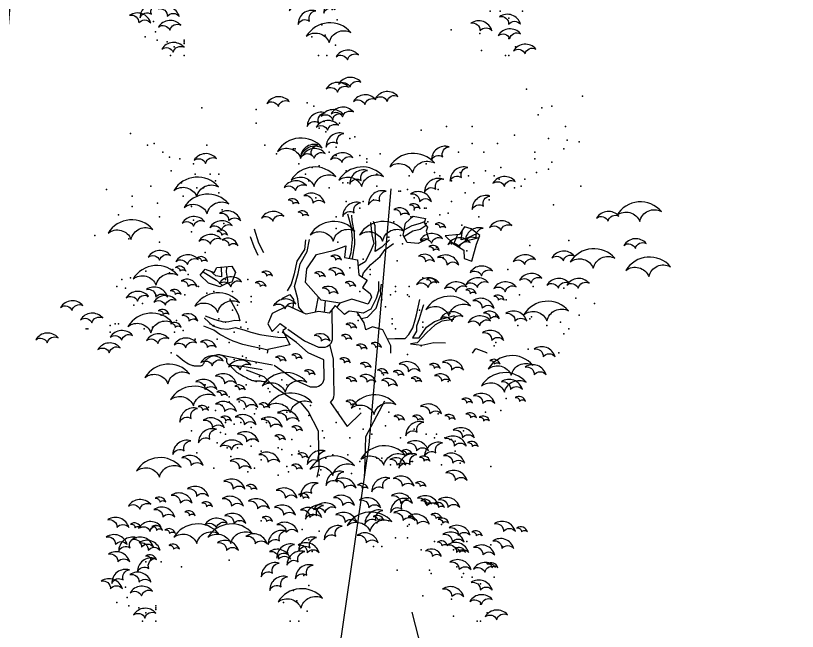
# Model space of a CAD drawing. Header units: millimetres. Extents: x 209.8 to 281.8, y 45 to 110.
# Drawn here: x 251.728 to 252.412, y 85.539 to 86.077 of the extents above; entities that cross this region are included whole.
import ezdxf

# ---------------------------------------------------------------- set-up
doc = ezdxf.new("R2010")
doc.units = ezdxf.units.MM
doc.header["$LTSCALE"] = 0.65
doc.linetypes.add('DASHED', pattern=[0.75, 0.5, -0.25])
for name, color, linetype in [('ARBOLES', 95, 'Continuous'), ('cajones', 235, 'Continuous'), ('murodelgado', 1, 'Continuous'), ('murosgrueso', 5, 'Continuous'), ('plazaacceso', 251, 'Continuous')]:
    doc.layers.add(name, color=color, linetype=linetype)

# ---------------------------------------------------------------- blocks, each defined once
blk = doc.blocks.new('arb-pl50')
blk.add_line((-0.01984, 0.366), (-0.08404, 0.61572))
blk = doc.blocks.new('arb-pl51')
for p, q in [((0.00559, 0.00176), (0.00498, 0.03474)), ((-0.14384, 0.02448), (-0.13441, 0.01579)), ((-0.14313, 0.02404), (-0.14384, 0.02448)), ((-0.13441, 0.01579), (-0.12501, 0.01248)), ((-0.12501, 0.01248), (-0.11654, 0.01196)), ((-0.11654, 0.01196), (-0.10819, 0.01382)), ((-0.10819, 0.01382), (-0.098, 0.01119)), ((-0.098, 0.01119), (-0.08994, 0.00835)), ((-0.04677, 0.01184), (-0.02711, -0.00186)), ((-0.08994, 0.00835), (-0.07938, 0.00558)), ((-0.07938, 0.00558), (-0.07211, 0.00439)), ((-0.07211, 0.00439), (-0.05839, 0.00243)), ((-0.05839, 0.00243), (-0.04849, 0.00189)), ((-0.03652, -0.00393), (-0.0531, 0.00839)), ((-0.02295, -0.01597), (-0.03652, -0.00393)), ((-0.02711, -0.00186), (-0.01089, -0.00936)), ((-0.12682, -0.01797), (-0.10211, -0.02272)), ((-0.01089, -0.00936), (-0.00527, -0.00934)), ((-0.10211, -0.02272), (-0.06455, -0.02987)), ((-0.00419, -0.04453), (-0.00457, -0.02418)), ((-0.10008, -0.03164), (-0.11447, -0.03077)), ((-0.07679, -0.03562), (-0.10008, -0.03164)), ((-0.06273, -0.03015), (-0.0369, -0.04816)), ((-0.0369, -0.04816), (-0.02068, -0.05565)), ((-0.02068, -0.05565), (-0.01506, -0.05563)), ((0.06612, -0.07211), (0.04417, -0.11386)), ((-0.02299, -0.08398), (-0.0309, -0.07423)), ((0.00304, -0.07365), (0.02258, -0.10162)), ((-0.01101, -0.10734), (-0.02299, -0.08398)), ((0.02258, -0.10162), (0.03917, -0.08594)), ((-0.01017, -0.15047), (-0.01101, -0.10734)), ((0.04417, -0.11386), (0.04278, -0.15349)), ((-0.01224, -0.16087), (-0.01017, -0.15047)), ((0.04278, -0.15349), (0.04266, -0.16087))]:
    blk.add_line(p, q)
for points in [[(0.02306, 0.32598, -0.500189), (0.03571, 0.33178, 0.508573), (0.00963, 0.32962, -0.500189)], [(0.02596, 0.29413, -0.500189), (0.03861, 0.29992, 0.508573), (0.01253, 0.29777, -0.500189)], [(0.01147, 0.28834, -0.500189), (0.02412, 0.29413, 0.508573), (-0.00196, 0.29198, -0.500189)], [(0.04334, 0.27386, -0.500189), (0.05599, 0.27966, 0.508573), (0.02991, 0.2775, -0.500189)], [(0.0693, 0.27752, -0.500189), (0.08195, 0.28332, 0.508573), (0.05587, 0.28116, -0.500189)], [(-0.0577, 0.27157, -0.500189), (-0.04506, 0.27737, 0.508573), (-0.07113, 0.27521, -0.500189)], [(-0.01062, 0.25258, -0.500189), (-0.00311, 0.26429, 0.508573), (-0.02388, 0.24838, -0.500189)], [(0.00567, 0.25648, -0.500189), (0.01832, 0.26228, 0.508573), (-0.00776, 0.26013, -0.500189)], [(0.01726, 0.25938, -0.500189), (0.02991, 0.26518, 0.508573), (0.00384, 0.26302, -0.500189)], [(-0.00016, 0.24381, -0.500189), (0.01249, 0.24961, 0.508573), (-0.01358, 0.24745, -0.500189)], [(0.01123, 0.22836, -0.500189), (0.01874, 0.24008, 0.508573), (-0.00203, 0.22417, -0.500189)], [(-0.03183, 0.21191, -0.500189), (-0.00653, 0.22351, 0.508573), (-0.05868, 0.2192, -0.500189)], [(-0.01872, 0.21493, -0.500189), (-0.01121, 0.22664, 0.508573), (-0.03198, 0.21073, -0.500189)], [(-0.01574, 0.21109, -0.500189), (-0.00309, 0.21689, 0.508573), (-0.02917, 0.21473, -0.500189)], [(0.13425, 0.21291, -0.500189), (0.14176, 0.22463, 0.508573), (0.12098, 0.20872, -0.500189)], [(-0.14275, 0.20514, -0.500189), (-0.1301, 0.21094, 0.508573), (-0.15617, 0.20878, -0.500189)], [(0.01672, 0.20621, -0.500189), (0.02937, 0.21201, 0.508573), (0.00329, 0.20985, -0.500189)], [(0.09915, 0.19406, -0.500189), (0.12444, 0.20566, 0.508573), (0.07229, 0.20135, -0.500189)], [(-0.01595, 0.1782, -0.500189), (0.00934, 0.1898, 0.508573), (-0.04281, 0.18549, -0.500189)], [(0.03961, 0.1782, -0.500189), (0.06491, 0.1898, 0.508573), (0.01276, 0.18549, -0.500189)], [(0.1561, 0.1887, -0.500189), (0.16361, 0.20042, 0.508573), (0.14283, 0.18451, -0.500189)], [(0.039, 0.18515, -0.500189), (0.0465, 0.19687, 0.508573), (0.02573, 0.18096, -0.500189)], [(-0.15288, 0.1663, -0.500189), (-0.12758, 0.1779, 0.508573), (-0.17974, 0.17359, -0.500189)], [(-0.03762, 0.17348, -0.500189), (-0.02497, 0.17928, 0.508573), (-0.05105, 0.17712, -0.500189)], [(0.12615, 0.17526, -0.500189), (0.13366, 0.18698, 0.508573), (0.11288, 0.17107, -0.500189)], [(0.20623, 0.17837, -0.500189), (0.21888, 0.18416, 0.508573), (0.1928, 0.18201, -0.500189)], [(-0.14097, 0.14647, -0.500189), (-0.11568, 0.15807, 0.508573), (-0.16783, 0.15376, -0.500189)], [(-0.01736, 0.15872, -0.500189), (-0.00345, 0.15873, 0.508573), (-0.02806, 0.16763, -0.500189)], [(0.06085, 0.16094, -0.500189), (0.06835, 0.17265, 0.508573), (0.04758, 0.15674, -0.500189)], [(0.10718, 0.1606, -0.500189), (0.12109, 0.1606, 0.508573), (0.09648, 0.1695, -0.500189)], [(0.18188, 0.1554, -0.500189), (0.18938, 0.16712, 0.508573), (0.16861, 0.15121, -0.500189)], [(-0.04056, 0.15796, -0.500189), (-0.0336, 0.15796, 0.508573), (-0.04591, 0.16241, -0.500189)], [(0.03089, 0.1475, -0.500189), (0.0384, 0.15921, 0.508573), (0.01763, 0.14331, -0.500189)], [(0.10084, 0.15234, -0.500189), (0.10779, 0.15234, 0.508573), (0.09549, 0.15679, -0.500189)], [(0.36439, 0.13746, -0.500189), (0.38969, 0.14905, 0.508573), (0.33754, 0.14474, -0.500189)], [(-0.11568, 0.13814, -0.500189), (-0.10177, 0.13814, 0.508573), (-0.12638, 0.14704, -0.500189)], [(-0.06404, 0.13776, -0.500189), (-0.05139, 0.14356, 0.508573), (-0.07747, 0.1414, -0.500189)], [(-0.02932, 0.14392, -0.500189), (-0.02237, 0.14392, 0.508573), (-0.03467, 0.14837, -0.500189)], [(0.08502, 0.14469, -0.500189), (0.09545, 0.14469, 0.508573), (0.077, 0.15137, -0.500189)], [(0.32731, 0.13776, -0.500189), (0.33996, 0.14356, 0.508573), (0.31388, 0.1414, -0.500189)], [(-0.22971, 0.11657, -0.500189), (-0.20441, 0.12817, 0.508573), (-0.25657, 0.12386, -0.500189)], [(-0.15664, 0.13177, -0.500189), (-0.14399, 0.13756, 0.508573), (-0.17007, 0.13541, -0.500189)], [(-0.12417, 0.12688, -0.500189), (-0.11153, 0.13268, 0.508573), (-0.1376, 0.13053, -0.500189)], [(0.00644, 0.11459, -0.500189), (0.03174, 0.12619, 0.508573), (-0.02042, 0.12188, -0.500189)], [(0.06399, 0.11459, -0.500189), (0.08929, 0.12619, 0.508573), (0.03713, 0.12188, -0.500189)], [(0.20226, 0.1268, -0.500189), (0.21491, 0.1326, 0.508573), (0.18883, 0.13045, -0.500189)], [(0.1308, 0.12988, -0.500189), (0.13776, 0.12989, 0.508573), (0.12545, 0.13434, -0.500189)], [(0.17378, 0.11775, -0.500189), (0.18128, 0.12947, 0.508573), (0.16051, 0.11356, -0.500189)], [(-0.13708, 0.11094, -0.500189), (-0.12443, 0.11674, 0.508573), (-0.15051, 0.11458, -0.500189)], [(-0.1239, 0.12146, -0.500189), (-0.11694, 0.12146, 0.508573), (-0.12924, 0.12591, -0.500189)], [(0.12119, 0.11193, -0.500189), (0.13383, 0.11773, 0.508573), (0.10776, 0.11558, -0.500189)], [(-0.11537, 0.10913, -0.500189), (-0.10494, 0.10913, 0.508573), (-0.12339, 0.11581, -0.500189)], [(0.15365, 0.10705, -0.500189), (0.1663, 0.11285, 0.508573), (0.14022, 0.11069, -0.500189)], [(0.35918, 0.10591, -0.500189), (0.37183, 0.11171, 0.508573), (0.34576, 0.10955, -0.500189)], [(-0.19633, 0.0921, -0.500189), (-0.18368, 0.0979, 0.508573), (-0.20975, 0.09575, -0.500189)], [(0.12331, 0.10368, -0.500189), (0.13027, 0.10368, 0.508573), (0.11796, 0.10813, -0.500189)], [(0.27515, 0.09143, -0.500189), (0.2878, 0.09723, 0.508573), (0.26172, 0.09507, -0.500189)], [(0.31006, 0.08286, -0.500189), (0.33536, 0.09446, 0.508573), (0.2832, 0.09015, -0.500189)], [(-0.16386, 0.08722, -0.500189), (-0.15122, 0.09302, 0.508573), (-0.17729, 0.09086, -0.500189)], [(-0.14731, 0.09058, -0.500189), (-0.14035, 0.09058, 0.508573), (-0.15265, 0.09503, -0.500189)], [(0.00907, 0.09245, -0.500189), (0.01603, 0.09246, 0.508573), (0.00372, 0.09691, -0.500189)], [(0.11404, 0.09041, -0.500189), (0.12448, 0.09042, 0.508573), (0.10602, 0.09709, -0.500189)], [(0.13901, 0.08667, -0.500189), (0.15293, 0.08668, 0.508573), (0.12832, 0.09558, -0.500189)], [(0.23004, 0.08714, -0.500189), (0.24269, 0.09294, 0.508573), (0.21661, 0.09078, -0.500189)], [(0.37499, 0.07309, -0.500189), (0.40028, 0.08469, 0.508573), (0.34813, 0.08038, -0.500189)], [(-0.20051, 0.06318, -0.500189), (-0.17521, 0.07478, 0.508573), (-0.22736, 0.07046, -0.500189)], [(-0.17259, 0.07935, -0.500189), (-0.16563, 0.07935, 0.508573), (-0.17794, 0.0838, -0.500189)], [(0.00917, 0.07451, -0.500189), (0.0196, 0.07451, 0.508573), (0.00115, 0.08118, -0.500189)], [(0.17953, 0.07406, -0.500189), (0.19218, 0.07985, 0.508573), (0.1661, 0.0777, -0.500189)], [(-0.07146, 0.07374, -0.500189), (-0.0645, 0.07374, 0.508573), (-0.07681, 0.07819, -0.500189)], [(-0.00966, 0.0728, -0.500189), (-0.0027, 0.0728, 0.508573), (-0.01501, 0.07725, -0.500189)], [(0.23748, 0.06537, -0.500189), (0.25013, 0.07117, 0.508573), (0.22406, 0.06901, -0.500189)], [(-0.16313, 0.0614, -0.500189), (-0.15269, 0.06141, 0.508573), (-0.17115, 0.06808, -0.500189)], [(-0.11327, 0.06136, -0.500189), (-0.10062, 0.06716, 0.508573), (-0.1267, 0.065, -0.500189)], [(-0.07895, 0.06157, -0.500189), (-0.07199, 0.06158, 0.508573), (-0.0843, 0.06602, -0.500189)], [(0.02592, 0.06157, -0.500189), (0.03288, 0.06158, 0.508573), (0.02058, 0.06602, -0.500189)], [(0.11722, 0.06037, -0.500189), (0.12987, 0.06617, 0.508573), (0.10379, 0.06402, -0.500189)], [(0.1205, 0.06532, -0.500189), (0.12746, 0.06532, 0.508573), (0.11515, 0.06977, -0.500189)], [(0.14968, 0.05549, -0.500189), (0.16233, 0.06129, 0.508573), (0.13625, 0.05913, -0.500189)], [(0.17477, 0.06037, -0.500189), (0.18742, 0.06617, 0.508573), (0.16134, 0.06402, -0.500189)], [(0.20723, 0.05549, -0.500189), (0.21988, 0.06129, 0.508573), (0.1938, 0.05913, -0.500189)], [(0.26936, 0.05958, -0.500189), (0.28201, 0.06538, 0.508573), (0.25593, 0.06322, -0.500189)], [(0.29254, 0.05958, -0.500189), (0.30519, 0.06538, 0.508573), (0.27911, 0.06322, -0.500189)], [(-0.22212, 0.04451, -0.500189), (-0.20948, 0.05031, 0.508573), (-0.23555, 0.04815, -0.500189)], [(-0.2009, 0.04924, -0.500189), (-0.18698, 0.04925, 0.508573), (-0.21159, 0.05814, -0.500189)], [(-0.17821, 0.05222, -0.500189), (-0.17125, 0.05222, 0.508573), (-0.18355, 0.05667, -0.500189)], [(0.00168, 0.05298, -0.500189), (0.01211, 0.05299, 0.508573), (-0.00634, 0.05966, -0.500189)], [(0.16638, 0.05315, -0.500189), (0.17334, 0.05315, 0.508573), (0.16104, 0.0576, -0.500189)], [(-0.18966, 0.03963, -0.500189), (-0.17701, 0.04542, 0.508573), (-0.20309, 0.04327, -0.500189)], [(-0.1285, 0.0313, -0.500189), (-0.10321, 0.0429, 0.508573), (-0.15536, 0.03859, -0.500189)], [(-0.04977, 0.03558, -0.500189), (-0.03712, 0.04138, 0.508573), (-0.0632, 0.03922, -0.500189)], [(0.14138, 0.02733, -0.500189), (0.16668, 0.03893, 0.508573), (0.11453, 0.03462, -0.500189)], [(0.18021, 0.03614, -0.500189), (0.19413, 0.03614, 0.508573), (0.16952, 0.04504, -0.500189)], [(0.19916, 0.04567, -0.500189), (0.20611, 0.04567, 0.508573), (0.19381, 0.05012, -0.500189)], [(-0.29858, 0.03352, -0.500189), (-0.28593, 0.03931, 0.508573), (-0.31201, 0.03716, -0.500189)], [(0.25592, 0.02153, -0.500189), (0.28121, 0.03313, 0.508573), (0.22906, 0.02882, -0.500189)], [(-0.2754, 0.01904, -0.500189), (-0.26275, 0.02484, 0.508573), (-0.28883, 0.02268, -0.500189)], [(-0.20646, 0.00765, -0.500189), (-0.18116, 0.01925, 0.508573), (-0.23332, 0.01494, -0.500189)], [(-0.19225, 0.02882, -0.500189), (-0.1853, 0.02882, 0.508573), (-0.1976, 0.03327, -0.500189)], [(-0.16219, 0.02117, -0.500189), (-0.15176, 0.02117, 0.508573), (-0.17021, 0.02784, -0.500189)], [(0.145, 0.02071, -0.500189), (0.15765, 0.02651, 0.508573), (0.13157, 0.02435, -0.500189)], [(0.18989, 0.02397, -0.500189), (0.20033, 0.02398, 0.508573), (0.18187, 0.03065, -0.500189)], [(0.21861, 0.02117, -0.500189), (0.23252, 0.02117, 0.508573), (0.20791, 0.03007, -0.500189)], [(-0.17821, 0.01385, -0.500189), (-0.17125, 0.01385, 0.508573), (-0.18355, 0.0183, -0.500189)], [(0.02686, 0.01291, -0.500189), (0.03382, 0.01292, 0.508573), (0.02151, 0.01737, -0.500189)], [(0.17746, 0.01583, -0.500189), (0.19011, 0.02163, 0.508573), (0.16403, 0.01947, -0.500189)], [(-0.24063, -0.00123, -0.500189), (-0.22798, 0.00457, 0.508573), (-0.25405, 0.00241, -0.500189)], [(0.19145, -0.00129, -0.500189), (0.20537, -0.00129, 0.508573), (0.18076, 0.00761, -0.500189)], [(-0.32755, -0.00413, -0.500189), (-0.31491, 0.00167, 0.508573), (-0.34098, -0.00049, -0.500189)], [(-0.19831, -0.00507, -0.500189), (-0.18566, 0.00073, 0.508573), (-0.21174, -0.00143, -0.500189)], [(-0.16585, -0.00995, -0.500189), (-0.1532, -0.00415, 0.508573), (-0.17928, -0.00631, -0.500189)], [(-0.00769, -0.00223, -0.500189), (0.00275, -0.00222, 0.508573), (-0.01571, 0.00445, -0.500189)], [(0.02124, -0.00019, -0.500189), (0.0282, -0.00018, 0.508573), (0.0159, 0.00426, -0.500189)], [(-0.25511, -0.01571, -0.500189), (-0.24247, -0.00991, 0.508573), (-0.26854, -0.01207, -0.500189)], [(-0.14065, -0.00971, -0.500189), (-0.13022, -0.00971, 0.508573), (-0.14867, -0.00303, -0.500189)], [(0.03903, -0.01142, -0.500189), (0.04599, -0.01141, 0.508573), (0.03369, -0.00696, -0.500189)], [(0.05589, -0.00954, -0.500189), (0.06285, -0.00954, 0.508573), (0.05054, -0.00509, -0.500189)], [(0.25162, -0.02042, -0.500189), (0.26553, -0.02042, 0.508573), (0.24092, -0.01152, -0.500189)], [(-0.03681, -0.02265, -0.500189), (-0.02986, -0.02264, 0.508573), (-0.04216, -0.01819, -0.500189)], [(-0.13481, -0.03085, -0.500189), (-0.12216, -0.02505, 0.508573), (-0.14824, -0.02721, -0.500189)], [(-0.10235, -0.03573, -0.500189), (-0.0897, -0.02993, 0.508573), (-0.11577, -0.03209, -0.500189)], [(-0.05554, -0.02545, -0.500189), (-0.04858, -0.02545, 0.508573), (-0.06089, -0.021, -0.500189)], [(0.01937, -0.02732, -0.500189), (0.02633, -0.02732, 0.508573), (0.01402, -0.02287, -0.500189)], [(0.04372, -0.03294, -0.500189), (0.05067, -0.03294, 0.508573), (0.03837, -0.02849, -0.500189)], [(0.09407, -0.03778, -0.500189), (0.10798, -0.03778, 0.508573), (0.08338, -0.02888, -0.500189)], [(0.14463, -0.03591, -0.500189), (0.15855, -0.03591, 0.508573), (0.13394, -0.02701, -0.500189)], [(0.21424, -0.04193, -0.500189), (0.23954, -0.03033, 0.508573), (0.18739, -0.03464, -0.500189)], [(0.19447, -0.0292, -0.500189), (0.20143, -0.02919, 0.508573), (0.18913, -0.02474, -0.500189)], [(-0.18662, -0.05184, -0.500189), (-0.16132, -0.04024, 0.508573), (-0.21347, -0.04456, -0.500189)], [(-0.02183, -0.04136, -0.500189), (-0.01487, -0.04136, 0.508573), (-0.02718, -0.03691, -0.500189)], [(0.06338, -0.04042, -0.500189), (0.07034, -0.04042, 0.508573), (0.05803, -0.03597, -0.500189)], [(0.08211, -0.0423, -0.500189), (0.08906, -0.04229, 0.508573), (0.07676, -0.03784, -0.500189)], [(0.12425, -0.03387, -0.500189), (0.1312, -0.03387, 0.508573), (0.1189, -0.02942, -0.500189)], [(0.24112, -0.0414, -0.500189), (0.25503, -0.0414, 0.508573), (0.23043, -0.0325, -0.500189)], [(-0.12048, -0.05189, -0.500189), (-0.10657, -0.05188, 0.508573), (-0.13117, -0.04298, -0.500189)], [(-0.04969, -0.06176, -0.500189), (-0.02439, -0.05016, 0.508573), (-0.07654, -0.05447, -0.500189)], [(0.02686, -0.04978, -0.500189), (0.03382, -0.04978, 0.508573), (0.02151, -0.04533, -0.500189)], [(0.04569, -0.04995, -0.500189), (0.05612, -0.04995, 0.508573), (0.03767, -0.04327, -0.500189)], [(0.10271, -0.04978, -0.500189), (0.10966, -0.04978, 0.508573), (0.09736, -0.04533, -0.500189)], [(0.13277, -0.04901, -0.500189), (0.14321, -0.04901, 0.508573), (0.12475, -0.04234, -0.500189)], [(0.20631, -0.06176, -0.500189), (0.2316, -0.05016, 0.508573), (0.17945, -0.05447, -0.500189)], [(-0.14338, -0.05856, -0.500189), (-0.12946, -0.05856, 0.508573), (-0.15407, -0.04966, -0.500189)], [(-0.10325, -0.05912, -0.500189), (-0.09629, -0.05912, 0.508573), (-0.1086, -0.05467, -0.500189)], [(0.07097, -0.05463, -0.500189), (0.0814, -0.05463, 0.508573), (0.06295, -0.04795, -0.500189)], [(0.21345, -0.05856, -0.500189), (0.22737, -0.05856, 0.508573), (0.20276, -0.04966, -0.500189)], [(-0.15685, -0.07762, -0.500189), (-0.13155, -0.06603, 0.508573), (-0.18371, -0.07034, -0.500189)], [(-0.12424, -0.06579, -0.500189), (-0.11728, -0.06579, 0.508573), (-0.12959, -0.06134, -0.500189)], [(-0.04373, -0.08555, -0.500189), (-0.01844, -0.07396, 0.508573), (-0.07059, -0.07827, -0.500189)], [(0.18101, -0.07477, -0.500189), (0.19493, -0.07477, 0.508573), (0.17032, -0.06587, -0.500189)], [(-0.12048, -0.08431, -0.500189), (-0.10657, -0.0843, 0.508573), (-0.13117, -0.0754, -0.500189)], [(-0.09567, -0.07954, -0.500189), (-0.08176, -0.07953, 0.508573), (-0.10637, -0.07063, -0.500189)], [(0.02686, -0.07692, -0.500189), (0.03382, -0.07692, 0.508573), (0.02151, -0.07247, -0.500189)], [(0.05407, -0.08769, -0.500189), (0.07936, -0.07609, 0.508573), (0.02721, -0.0804, -0.500189)], [(0.16199, -0.07437, -0.500189), (0.16894, -0.07437, 0.508573), (0.15664, -0.06992, -0.500189)], [(0.224, -0.07247, -0.500189), (0.23096, -0.07246, 0.508573), (0.21866, -0.06801, -0.500189)], [(-0.15945, -0.09249, -0.500189), (-0.15194, -0.08077, 0.508573), (-0.17272, -0.09668, -0.500189)], [(-0.14619, -0.08295, -0.500189), (-0.13923, -0.08295, 0.508573), (-0.15153, -0.0785, -0.500189)], [(-0.07463, -0.08009, -0.500189), (-0.06767, -0.08009, 0.508573), (-0.07998, -0.07564, -0.500189)], [(0.119, -0.08717, -0.500189), (0.13291, -0.08716, 0.508573), (0.1083, -0.07826, -0.500189)], [(-0.11947, -0.09535, -0.500189), (-0.11251, -0.09535, 0.508573), (-0.12482, -0.0909, -0.500189)], [(-0.09758, -0.09956, -0.500189), (-0.08367, -0.09956, 0.508573), (-0.10827, -0.09066, -0.500189)], [(-0.06705, -0.10242, -0.500189), (-0.05314, -0.10242, 0.508573), (-0.07774, -0.09352, -0.500189)], [(-0.04797, -0.09479, -0.500189), (-0.03405, -0.09479, 0.508573), (-0.05866, -0.08589, -0.500189)], [(0.0828, -0.0944, -0.500189), (0.08975, -0.09439, 0.508573), (0.07745, -0.08994, -0.500189)], [(0.10474, -0.0944, -0.500189), (0.1117, -0.09439, 0.508573), (0.09939, -0.08994, -0.500189)], [(0.14195, -0.09344, -0.500189), (0.14891, -0.09344, 0.508573), (0.1366, -0.08899, -0.500189)], [(0.16676, -0.09154, -0.500189), (0.17371, -0.09153, 0.508573), (0.16141, -0.08708, -0.500189)], [(0.18202, -0.09535, -0.500189), (0.18898, -0.09535, 0.508573), (0.17668, -0.0909, -0.500189)], [(-0.13479, -0.10337, -0.500189), (-0.12088, -0.10337, 0.508573), (-0.14548, -0.09447, -0.500189)], [(0.10448, -0.10835, -0.500189), (0.11199, -0.09664, 0.508573), (0.09122, -0.11254, -0.500189)], [(-0.1376, -0.1167, -0.500189), (-0.13009, -0.10498, 0.508573), (-0.15087, -0.12089, -0.500189)], [(-0.09472, -0.11958, -0.500189), (-0.08081, -0.11958, 0.508573), (-0.10541, -0.11068, -0.500189)], [(-0.03647, -0.10679, -0.500189), (-0.02951, -0.10679, 0.508573), (-0.04181, -0.10234, -0.500189)], [(0.15716, -0.11482, -0.500189), (0.17107, -0.11481, 0.508573), (0.14647, -0.10591, -0.500189)], [(-0.16755, -0.13014, -0.500189), (-0.16004, -0.11842, 0.508573), (-0.18082, -0.13433, -0.500189)], [(-0.11227, -0.12894, -0.500189), (-0.09962, -0.12314, 0.508573), (-0.1257, -0.1253, -0.500189)], [(-0.0565, -0.11728, -0.500189), (-0.04954, -0.11728, 0.508573), (-0.06185, -0.11283, -0.500189)], [(0.10373, -0.13007, -0.500189), (0.11765, -0.13007, 0.508573), (0.09304, -0.12117, -0.500189)], [(0.14778, -0.1246, -0.500189), (0.16169, -0.12459, 0.508573), (0.13709, -0.11569, -0.500189)], [(0.06541, -0.14703, -0.500189), (0.09071, -0.13543, 0.508573), (0.03855, -0.13975, -0.500189)], [(0.12633, -0.13256, -0.500189), (0.13384, -0.12085, 0.508573), (0.11307, -0.13676, -0.500189)], [(0.16882, -0.12515, -0.500189), (0.17578, -0.12515, 0.508573), (0.16348, -0.1207, -0.500189)], [(-0.1596, -0.14723, -0.500189), (-0.14568, -0.14723, 0.508573), (-0.17029, -0.13833, -0.500189)], [(-0.06991, -0.14342, -0.500189), (-0.056, -0.14341, 0.508573), (-0.0806, -0.13451, -0.500189)], [(-0.02979, -0.13825, -0.500189), (-0.02283, -0.13825, 0.508573), (-0.03513, -0.1338, -0.500189)], [(-0.01062, -0.14206, -0.500189), (-0.00311, -0.13035, 0.508573), (-0.02388, -0.14626, -0.500189)], [(0.00588, -0.15893, -0.500189), (0.03117, -0.14733, 0.508573), (-0.02098, -0.15164, -0.500189)], [(0.09638, -0.146, -0.500189), (0.10389, -0.13429, 0.508573), (0.08311, -0.15019, -0.500189)], [(0.09177, -0.13458, -0.500189), (0.09873, -0.13458, 0.508573), (0.08643, -0.13013, -0.500189)], [(0.11237, -0.14207, -0.500189), (0.11933, -0.14207, 0.508573), (0.10703, -0.13762, -0.500189)], [(0.14587, -0.14462, -0.500189), (0.15979, -0.14461, 0.508573), (0.13518, -0.13571, -0.500189)], [(-0.19654, -0.16091, -0.500189), (-0.17124, -0.14932, 0.508573), (-0.22339, -0.15363, -0.500189)], [(-0.10331, -0.15105, -0.500189), (-0.08939, -0.15104, 0.508573), (-0.114, -0.14214, -0.500189)], [(-0.03647, -0.1516, -0.500189), (-0.02951, -0.1516, 0.508573), (-0.04181, -0.14715, -0.500189)], [(0.08063, -0.14692, -0.500189), (0.09107, -0.14691, 0.508573), (0.07261, -0.14024, -0.500189)], [(0.01123, -0.16628, -0.500189), (0.01874, -0.15456, 0.508573), (-0.00203, -0.17047, -0.500189)], [(0.14873, -0.16464, -0.500189), (0.16265, -0.16464, 0.508573), (0.13804, -0.15574, -0.500189)], [(-0.1106, -0.1748, -0.500189), (-0.09669, -0.1748, 0.508573), (-0.1213, -0.1659, -0.500189)], [(0.01918, -0.17366, -0.500189), (0.0331, -0.17365, 0.508573), (0.00849, -0.16475, -0.500189)], [(0.06479, -0.17379, -0.500189), (0.0723, -0.16208, 0.508573), (0.05153, -0.17799, -0.500189)], [(0.08695, -0.17136, -0.500189), (0.10086, -0.17136, 0.508573), (0.07625, -0.16246, -0.500189)], [(-0.15316, -0.18332, -0.500189), (-0.13925, -0.18331, 0.508573), (-0.16385, -0.17441, -0.500189)], [(-0.08956, -0.17536, -0.500189), (-0.0826, -0.17536, 0.508573), (-0.09491, -0.17091, -0.500189)], [(-0.01872, -0.17971, -0.500189), (-0.01121, -0.168, 0.508573), (-0.03198, -0.18391, -0.500189)], [(0.04023, -0.17421, -0.500189), (0.04718, -0.17421, 0.508573), (0.03488, -0.16976, -0.500189)], [(0.10799, -0.17192, -0.500189), (0.11495, -0.17191, 0.508573), (0.10264, -0.16746, -0.500189)], [(-0.17224, -0.19094, -0.500189), (-0.15833, -0.19094, 0.508573), (-0.18293, -0.18204, -0.500189)], [(-0.04973, -0.18513, -0.500189), (-0.03582, -0.18513, 0.508573), (-0.06042, -0.17623, -0.500189)], [(-0.02869, -0.18569, -0.500189), (-0.02173, -0.18569, 0.508573), (-0.03403, -0.18124, -0.500189)], [(0.01727, -0.19368, -0.500189), (0.03119, -0.19367, 0.508573), (0.00658, -0.18477, -0.500189)], [(0.08504, -0.19138, -0.500189), (0.09895, -0.19138, 0.508573), (0.07435, -0.18248, -0.500189)], [(0.11557, -0.19424, -0.500189), (0.12948, -0.19424, 0.508573), (0.10488, -0.18534, -0.500189)], [(-0.21943, -0.19835, -0.500189), (-0.20678, -0.19255, 0.508573), (-0.23286, -0.19471, -0.500189)], [(-0.19624, -0.19, -0.500189), (-0.18929, -0.18999, 0.508573), (-0.20159, -0.18554, -0.500189)], [(-0.14166, -0.19531, -0.500189), (-0.1347, -0.19531, 0.508573), (-0.147, -0.19086, -0.500189)], [(-0.11251, -0.19483, -0.500189), (-0.0986, -0.19482, 0.508573), (-0.1232, -0.18592, -0.500189)], [(-0.08198, -0.19769, -0.500189), (-0.06807, -0.19768, 0.508573), (-0.09267, -0.18878, -0.500189)], [(-0.00312, -0.20231, -0.500189), (0.00952, -0.19652, 0.508573), (-0.01655, -0.19867, -0.500189)], [(0.0478, -0.19654, -0.500189), (0.06172, -0.19653, 0.508573), (0.03711, -0.18763, -0.500189)], [(0.08664, -0.19801, -0.500189), (0.09415, -0.18629, 0.508573), (0.07338, -0.2022, -0.500189)], [(0.11416, -0.19251, -0.500189), (0.12112, -0.1925, 0.508573), (0.10881, -0.18805, -0.500189)], [(0.12943, -0.19632, -0.500189), (0.13638, -0.19632, 0.508573), (0.12408, -0.19187, -0.500189)], [(0.14015, -0.1961, -0.500189), (0.15406, -0.1961, 0.508573), (0.12946, -0.1872, -0.500189)], [(-0.19248, -0.20755, -0.500189), (-0.17857, -0.20755, 0.508573), (-0.20317, -0.19865, -0.500189)], [(-0.16169, -0.2058, -0.500189), (-0.15474, -0.2058, 0.508573), (-0.16704, -0.20135, -0.500189)], [(-0.05164, -0.20516, -0.500189), (-0.03773, -0.20515, 0.508573), (-0.06233, -0.19625, -0.500189)], [(-0.02111, -0.20802, -0.500189), (-0.00719, -0.20801, 0.508573), (-0.0318, -0.19911, -0.500189)], [(-0.0126, -0.20552, -0.500189), (-0.00509, -0.19381, 0.508573), (-0.02587, -0.20972, -0.500189)], [(0.05669, -0.21144, -0.500189), (0.0642, -0.19973, 0.508573), (0.04343, -0.21564, -0.500189)], [(0.0879, -0.21141, -0.500189), (0.10181, -0.2114, 0.508573), (0.07721, -0.2025, -0.500189)], [(-0.24613, -0.21957, -0.500189), (-0.23222, -0.21956, 0.508573), (-0.25683, -0.21066, -0.500189)], [(-0.13013, -0.22016, -0.500189), (-0.11748, -0.21436, 0.508573), (-0.14356, -0.21652, -0.500189)], [(-0.10965, -0.21485, -0.500189), (-0.09574, -0.21484, 0.508573), (-0.12034, -0.20594, -0.500189)], [(-0.07143, -0.21254, -0.500189), (-0.06448, -0.21254, 0.508573), (-0.07678, -0.20809, -0.500189)], [(0.02014, -0.2137, -0.500189), (0.03405, -0.2137, 0.508573), (0.00944, -0.2048, -0.500189)], [(0.04953, -0.22437, -0.500189), (0.07483, -0.21278, 0.508573), (0.02268, -0.21709, -0.500189)], [(0.05835, -0.2114, -0.500189), (0.06531, -0.21139, 0.508573), (0.05301, -0.20694, -0.500189)], [(0.10456, -0.21579, -0.500189), (0.11848, -0.21578, 0.508573), (0.09387, -0.20688, -0.500189)], [(0.12612, -0.2091, -0.500189), (0.13308, -0.2091, 0.508573), (0.12077, -0.20465, -0.500189)], [(0.1342, -0.21444, -0.500189), (0.14115, -0.21443, 0.508573), (0.12885, -0.20998, -0.500189)], [(-0.22509, -0.22012, -0.500189), (-0.21813, -0.22012, 0.508573), (-0.23043, -0.21567, -0.500189)], [(-0.20752, -0.22413, -0.500189), (-0.19487, -0.21833, 0.508573), (-0.22095, -0.22049, -0.500189)], [(-0.20003, -0.22294, -0.500189), (-0.19307, -0.22293, 0.508573), (-0.20538, -0.21848, -0.500189)], [(-0.15288, -0.23825, -0.500189), (-0.12758, -0.22666, 0.508573), (-0.17974, -0.23097, -0.500189)], [(-0.11319, -0.23825, -0.500189), (-0.08789, -0.22666, 0.508573), (-0.14005, -0.23097, -0.500189)], [(-0.04878, -0.22518, -0.500189), (-0.03486, -0.22517, 0.508573), (-0.05947, -0.21627, -0.500189)], [(0.00925, -0.22974, -0.500189), (0.01676, -0.21802, 0.508573), (-0.00402, -0.23393, -0.500189)], [(0.15241, -0.22875, -0.500189), (0.16633, -0.22874, 0.508573), (0.14172, -0.21985, -0.500189)], [(0.20525, -0.22416, -0.500189), (0.21916, -0.22415, 0.508573), (0.19456, -0.21525, -0.500189)], [(0.22629, -0.22471, -0.500189), (0.23325, -0.22471, 0.508573), (0.22095, -0.22026, -0.500189)], [(-0.24804, -0.23959, -0.500189), (-0.23413, -0.23958, 0.508573), (-0.25873, -0.23069, -0.500189)], [(-0.18477, -0.22675, -0.500189), (-0.17781, -0.22675, 0.508573), (-0.19011, -0.2223, -0.500189)], [(-0.08484, -0.23868, -0.500189), (-0.07093, -0.23868, 0.508573), (-0.09554, -0.22978, -0.500189)], [(-0.05626, -0.23527, -0.500189), (-0.04875, -0.22356, 0.508573), (-0.06952, -0.23946, -0.500189)], [(0.04494, -0.23754, -0.500189), (0.05886, -0.23753, 0.508573), (0.03425, -0.22863, -0.500189)], [(0.14525, -0.23657, -0.500189), (0.15917, -0.23657, 0.508573), (0.13456, -0.22767, -0.500189)], [(0.17346, -0.22931, -0.500189), (0.18042, -0.2293, 0.508573), (0.16811, -0.22485, -0.500189)], [(-0.23089, -0.2432, -0.500189), (-0.22338, -0.23149, 0.508573), (-0.24416, -0.2474, -0.500189)], [(-0.21751, -0.24245, -0.500189), (-0.2036, -0.24244, 0.508573), (-0.2282, -0.23355, -0.500189)], [(-0.20963, -0.24622, -0.500189), (-0.19571, -0.24621, 0.508573), (-0.22032, -0.23731, -0.500189)], [(-0.11824, -0.24631, -0.500189), (-0.10432, -0.24631, 0.508573), (-0.12893, -0.23741, -0.500189)], [(-0.02397, -0.24901, -0.500189), (-0.01006, -0.24901, 0.508573), (-0.03466, -0.24011, -0.500189)], [(-0.0207, -0.24317, -0.500189), (-0.01319, -0.23146, 0.508573), (-0.03397, -0.24737, -0.500189)], [(0.1333, -0.24109, -0.500189), (0.14025, -0.24108, 0.508573), (0.12795, -0.23663, -0.500189)], [(0.15051, -0.24877, -0.500189), (0.16442, -0.24877, 0.508573), (0.13981, -0.23987, -0.500189)], [(0.20334, -0.24418, -0.500189), (0.21725, -0.24418, 0.508573), (0.19265, -0.23528, -0.500189)], [(-0.17999, -0.24487, -0.500189), (-0.17304, -0.24486, 0.508573), (-0.18534, -0.24041, -0.500189)], [(-0.05736, -0.25664, -0.500189), (-0.04345, -0.25664, 0.508573), (-0.06806, -0.24774, -0.500189)], [(-0.04634, -0.25114, -0.500189), (-0.03883, -0.23942, 0.508573), (-0.0596, -0.25533, -0.500189)], [(0.12216, -0.25342, -0.500189), (0.13259, -0.25342, 0.508573), (0.11414, -0.24674, -0.500189)], [(0.1539, -0.24857, -0.500189), (0.16085, -0.24857, 0.508573), (0.14855, -0.24412, -0.500189)], [(0.18104, -0.25163, -0.500189), (0.19495, -0.25163, 0.508573), (0.17035, -0.24273, -0.500189)], [(-0.24518, -0.25961, -0.500189), (-0.23127, -0.25961, 0.508573), (-0.25587, -0.25071, -0.500189)], [(-0.20904, -0.26742, -0.500189), (-0.20153, -0.2557, 0.508573), (-0.22231, -0.27161, -0.500189)], [(-0.20696, -0.25731, -0.500189), (-0.2, -0.2573, 0.508573), (-0.21231, -0.25286, -0.500189)], [(-0.03441, -0.25948, -0.500189), (-0.0269, -0.24777, 0.508573), (-0.04768, -0.26368, -0.500189)], [(-0.06436, -0.27292, -0.500189), (-0.05685, -0.26121, 0.508573), (-0.07763, -0.27711, -0.500189)], [(-0.02449, -0.27535, -0.500189), (-0.01698, -0.26363, 0.508573), (-0.03775, -0.27954, -0.500189)], [(0.15337, -0.26879, -0.500189), (0.16728, -0.26879, 0.508573), (0.14268, -0.25989, -0.500189)], [(0.18342, -0.27172, -0.500189), (0.19606, -0.26593, 0.508573), (0.16999, -0.26808, -0.500189)], [(0.19159, -0.26649, -0.500189), (0.19854, -0.26649, 0.508573), (0.18624, -0.26204, -0.500189)], [(-0.23899, -0.28085, -0.500189), (-0.23148, -0.26914, 0.508573), (-0.25226, -0.28505, -0.500189)], [(-0.22037, -0.28345, -0.500189), (-0.20646, -0.28344, 0.508573), (-0.23106, -0.27454, -0.500189)], [(-0.25377, -0.29108, -0.500189), (-0.23985, -0.29107, 0.508573), (-0.26446, -0.28217, -0.500189)], [(-0.05444, -0.28879, -0.500189), (-0.04693, -0.27707, 0.508573), (-0.0677, -0.29298, -0.500189)], [(0.17817, -0.29263, -0.500189), (0.19209, -0.29263, 0.508573), (0.16748, -0.28373, -0.500189)], [(-0.21744, -0.29949, -0.500189), (-0.2048, -0.29369, 0.508573), (-0.23087, -0.29584, -0.500189)], [(-0.03126, -0.31376, -0.500189), (-0.00597, -0.30217, 0.508573), (-0.05812, -0.30648, -0.500189)], [(0.14478, -0.30026, -0.500189), (0.1587, -0.30025, 0.508573), (0.13409, -0.29135, -0.500189)], [(0.17945, -0.3094, -0.500189), (0.19209, -0.3036, 0.508573), (0.16602, -0.30576, -0.500189)], [(-0.21348, -0.32527, -0.500189), (-0.20083, -0.31947, 0.508573), (-0.2269, -0.32162, -0.500189)], [(0.19731, -0.32725, -0.500189), (0.20995, -0.32145, 0.508573), (0.18388, -0.32361, -0.500189)]]:
    blk.add_lwpolyline(points, format="xyb", close=True)
for points in [[(0.02307, 0.14633), (0.02726, 0.1308), (0.02853, 0.11649), (0.02682, 0.10075), (0.02488, 0.0944)], [(0.02897, 0.09374), (0.03179, 0.11094), (0.03107, 0.12369), (0.02863, 0.13856), (0.02794, 0.14494)], [(0.07201, 0.11613), (0.06327, 0.10753), (0.05523, 0.10226), (0.05623, 0.11056), (0.0559, 0.11933), (0.0553, 0.13245), (0.05322, 0.13756)], [(0.08923, 0.12776), (0.09864, 0.13267), (0.10827, 0.13546), (0.11313, 0.13758)], [(-0.07482, 0.10095), (-0.08064, 0.11216), (-0.08574, 0.12852)], [(0.05004, 0.13615), (0.05156, 0.12182), (0.0538, 0.11183), (0.04969, 0.10175), (0.04376, 0.09038), (0.03528, 0.08519)], [(0.08878, 0.12008), (0.09939, 0.12664), (0.10774, 0.1285), (0.11476, 0.13294)], [(-0.09043, 0.12004), (-0.08636, 0.10841), (-0.08184, 0.09811)], [(0.14709, 0.11134), (0.1507, 0.11952), (0.15151, 0.12192)], [(0.17429, 0.12351), (0.16259, 0.1178), (0.1556, 0.11588), (0.15732, 0.1274)], [(-0.02584, 0.11616), (-0.02708, 0.1048), (-0.03612, 0.09124), (-0.03941, 0.07647), (-0.04278, 0.0642), (-0.04752, 0.05656)], [(-0.02829, 0.03075), (-0.0339, 0.03759), (-0.03497, 0.04703), (-0.03893, 0.06147), (-0.03453, 0.07667), (-0.03208, 0.08789), (-0.02409, 0.10237), (-0.02135, 0.11636)], [(0.04014, 0.07245), (0.04174, 0.07764), (0.0503, 0.08712), (0.06136, 0.09667), (0.06711, 0.1048), (0.07681, 0.11185)], [(0.15151, 0.10858), (0.16169, 0.11524), (0.16937, 0.11678), (0.17655, 0.11865)], [(-0.1243, 0.08406), (-0.12396, 0.07266), (-0.13073, 0.07409), (-0.13741, 0.07968)], [(-0.11689, 0.06524), (-0.11657, 0.06909), (-0.11813, 0.07829), (-0.11787, 0.08466)], [(-0.14551, 0.07871), (-0.13004, 0.06904), (-0.12287, 0.06284)], [(0.05913, 0.0673), (0.05931, 0.05661), (0.05649, 0.04745), (0.05026, 0.03523), (0.04137, 0.03027), (0.03419, 0.03157)], [(0.03917, 0.02405), (0.04657, 0.02596), (0.05646, 0.03647), (0.05984, 0.04723), (0.06202, 0.05223), (0.06169, 0.05674), (0.06269, 0.06424)], [(-0.11472, 0.0476), (-0.10827, 0.03541), (-0.10478, 0.02896), (-0.10261, 0.02147), (-0.10858, 0.02206), (-0.11553, 0.02026), (-0.12144, 0.01987), (-0.13163, 0.0225), (-0.14286, 0.02703)], [(-0.05362, 0.04746), (-0.04413, 0.05219), (-0.03997, 0.04646), (-0.04077, 0.03623)], [(-0.01442, 0.03152), (-0.01098, 0.04933)], [(0.06962, 0.00043), (0.07812, 0.00096), (0.09057, 0.00082), (0.09463, 0.00571), (0.09918, 0.01317), (0.10213, 0.0227), (0.10362, 0.02849), (0.1074, 0.04639)], [(0.07374, -0.01637), (0.07369, -0.00776), (0.06445, 0.01083), (0.05235, 0.01466), (0.0444, 0.01114), (0.0424, 0.01911), (0.03428, 0.03155), (0.02514, 0.03284), (0.01944, 0.02908), (0.00871, 0.03956), (0.0017, 0.0305), (-0.01055, 0.03233), (-0.02504, 0.02932), (-0.04666, 0.03882), (-0.06512, 0.02994), (-0.06981, 0.01815), (-0.06475, 0.00911), (-0.05573, 0.01842), (-0.04808, 0.01286), (-0.05246, 0.01014), (-0.04437, -0.00667)], [(-0.00311, 0.04494), (-0.00426, 0.03139)], [(0.01089, 0.03743), (0.01443, 0.04213)], [(0.11193, 0.04), (0.10917, 0.03175), (0.10682, 0.02393), (0.1038, 0.01538), (0.10358, 0.00928), (0.09898, 0.0017), (0.10672, 0.00185), (0.11545, 0.01415), (0.12445, 0.02059), (0.13364, 0.02366), (0.14833, 0.02771)], [(0.1474, 0.023), (0.13322, 0.02093), (0.1255, 0.01693), (0.11542, 0.00744), (0.10425, -0.004), (0.09657, -0.00514), (0.10993, -0.00697), (0.12399, -0.00369), (0.13755, -0.00428)], [(-0.07005, -0.0129), (-0.07791, -0.01087), (-0.08908, -0.0083), (-0.09933, -0.00619), (-0.11044, -0.00227), (-0.11539, 0.00002), (-0.12603, 0.0057), (-0.13299, 0.01049), (-0.14472, 0.01513)], [(-0.04437, -0.00667), (-0.06986, -0.01213), (-0.07089, -0.01637)], [(-0.1768, -0.01827), (-0.1728, -0.02143), (-0.16947, -0.02395), (-0.16673, -0.02592), (-0.1645, -0.02742), (-0.16269, -0.02852), (-0.16121, -0.0293), (-0.15998, -0.02985), (-0.1589, -0.03023), (-0.15792, -0.03052), (-0.15699, -0.03073), (-0.15612, -0.03089), (-0.15528, -0.03099), (-0.15447, -0.03106), (-0.15368, -0.03109), (-0.15289, -0.0311), (-0.15209, -0.0311), (-0.15128, -0.0311), (-0.15047, -0.03109), (-0.14967, -0.03105), (-0.14888, -0.03098), (-0.14814, -0.03087), (-0.14744, -0.03069), (-0.14681, -0.03045), (-0.14626, -0.03013), (-0.14579, -0.02972), (-0.14539, -0.02924), (-0.14505, -0.0287), (-0.14475, -0.02811), (-0.14446, -0.0275), (-0.14418, -0.02688), (-0.14387, -0.02626), (-0.14353, -0.02566), (-0.14314, -0.02509), (-0.14271, -0.02456), (-0.14223, -0.02406), (-0.14173, -0.02359), (-0.14121, -0.02315), (-0.14069, -0.02273), (-0.14016, -0.02234), (-0.13964, -0.02196), (-0.13914, -0.02161), (-0.13866, -0.02128), (-0.1382, -0.02096), (-0.13777, -0.02068), (-0.13736, -0.02042), (-0.13699, -0.02019), (-0.13664, -0.01999), (-0.13633, -0.01983), (-0.13606, -0.0197), (-0.13581, -0.0196), (-0.13557, -0.01952), (-0.13534, -0.01946), (-0.13509, -0.01941), (-0.13483, -0.01936), (-0.13453, -0.01931), (-0.13419, -0.01924), (-0.1338, -0.01916), (-0.13336, -0.01906), (-0.13288, -0.01895), (-0.13237, -0.01883), (-0.13183, -0.0187), (-0.13127, -0.01856), (-0.13069, -0.01842), (-0.13011, -0.01827), (-0.12952, -0.01813), (-0.12893, -0.018), (-0.12833, -0.01789), (-0.1277, -0.01783), (-0.12705, -0.01783), (-0.12636, -0.01789), (-0.12563, -0.01803), (-0.12485, -0.01827), (-0.12403, -0.01861), (-0.12317, -0.01904), (-0.12231, -0.01952), (-0.12147, -0.02004), (-0.12068, -0.02057), (-0.11996, -0.02109), (-0.11933, -0.02156), (-0.11882, -0.02196), (-0.11845, -0.02229), (-0.11821, -0.02254), (-0.11807, -0.02274), (-0.11802, -0.02291), (-0.11803, -0.02308), (-0.11808, -0.02325), (-0.11816, -0.02346), (-0.11824, -0.02371), (-0.1183, -0.02404), (-0.11834, -0.02443), (-0.11833, -0.02488), (-0.11829, -0.02537), (-0.11818, -0.02589), (-0.11802, -0.02645), (-0.11778, -0.02702), (-0.11746, -0.0276), (-0.11705, -0.02819), (-0.11657, -0.02876), (-0.11604, -0.02933), (-0.11547, -0.02989), (-0.11488, -0.03043), (-0.11429, -0.03094), (-0.11371, -0.03143), (-0.11318, -0.03188), (-0.11269, -0.0323), (-0.11226, -0.03269), (-0.11186, -0.03305), (-0.1115, -0.03339), (-0.11117, -0.03371), (-0.11085, -0.03401), (-0.11055, -0.03431), (-0.11026, -0.0346), (-0.10997, -0.0349), (-0.10968, -0.03519), (-0.10939, -0.03548), (-0.10909, -0.03577), (-0.1088, -0.03606), (-0.10851, -0.03635), (-0.10822, -0.03665), (-0.10793, -0.03694), (-0.10763, -0.03723), (-0.1073, -0.03754), (-0.10692, -0.03787), (-0.10644, -0.03825), (-0.10585, -0.03868), (-0.10511, -0.03918), (-0.10419, -0.03976), (-0.10306, -0.04044), (-0.10171, -0.04122), (-0.10018, -0.04207), (-0.09852, -0.04297), (-0.09679, -0.04389), (-0.09504, -0.04479), (-0.09332, -0.04563), (-0.0917, -0.0464), (-0.09022, -0.04705), (-0.08893, -0.04756), (-0.08783, -0.04795), (-0.08689, -0.04822), (-0.08611, -0.04841), (-0.08546, -0.04852), (-0.08494, -0.04858), (-0.08452, -0.0486), (-0.08419, -0.0486), (-0.08393, -0.0486), (-0.08371, -0.0486), (-0.08351, -0.0486), (-0.08329, -0.0486), (-0.08302, -0.0486), (-0.08268, -0.0486), (-0.08224, -0.0486), (-0.08166, -0.0486), (-0.08092, -0.04861), (-0.08002, -0.04862), (-0.07897, -0.04866), (-0.07777, -0.04875), (-0.07642, -0.04889), (-0.07493, -0.0491), (-0.0733, -0.04938), (-0.07154, -0.04977), (-0.06966, -0.05026), (-0.0677, -0.05083), (-0.06683, -0.0511)], [(-0.00457, -0.02418), (-0.02289, -0.01582)], [(0.16896, -0.01637), (0.17294, -0.01089), (0.18527, -0.01562), (0.18556, -0.01637)], [(-0.09518, -0.03562), (-0.0746, -0.04329), (-0.06332, -0.05463), (-0.04366, -0.06833), (-0.0309, -0.07423)]]:
    blk.add_lwpolyline(points)
for points in [[(0.11761, 0.1175), (0.10553, 0.11159), (0.0929, 0.11272), (0.08792, 0.1216), (0.09088, 0.1355), (0.09984, 0.14347), (0.11424, 0.14075), (0.11244, 0.13562), (0.11654, 0.13089), (0.11487, 0.12613)], [(0.15892, 0.10397), (0.15935, 0.09423), (0.16838, 0.09106), (0.1738, 0.11082), (0.1774, 0.12107), (0.16761, 0.12875), (0.15979, 0.13108), (0.15376, 0.12209), (0.13701, 0.12084), (0.14632, 0.11182)], [(0.04715, 0.04089), (0.02805, 0.04662), (0.01395, 0.04197), (-0.00776, 0.04575), (-0.0261, 0.06616), (-0.0243, 0.08225), (-0.01308, 0.09902), (0.00791, 0.10413), (0.02116, 0.10908), (0.0196, 0.09524), (0.03466, 0.09284), (0.0361, 0.07506), (0.04582, 0.06877), (0.04058, 0.06046), (0.04964, 0.05345), (0.051, 0.04913)], [(-0.11194, 0.0665), (-0.11826, 0.06488), (-0.12621, 0.06136), (-0.13916, 0.06549), (-0.14884, 0.07464), (-0.14308, 0.08167), (-0.13283, 0.07808), (-0.12939, 0.08359), (-0.1121, 0.0852), (-0.10791, 0.07798)]]:
    blk.add_lwpolyline(points, close=True)
blk.add_lwpolyline([(0.00304, -0.07365, 0.241861), (0.00742, -0.06471), (0.00665, -0.02297), (0.00258, -0.00596)], format="xyb")
for centre in [(-0.00531, 0.00156), (-0.01509, -0.04473)]:
    blk.add_arc(centre, 0.0109, 270.16188, 1.06766)
for p in [(0.23196, 0.29172), (0.29745, 0.28379), (-0.02403, 0.27586), (-0.14707, 0.26991), (-0.08356, 0.26793), (-0.01609, 0.27189), (0.24982, 0.26991), (0.26173, 0.27189), (0.00574, 0.25603), (0.24586, 0.26198), (-0.08356, 0.25206), (-0.00419, 0.25405), (0.01367, 0.25206), (0.1387, 0.2481), (0.16846, 0.2481), (0.27761, 0.2481), (-0.23041, 0.24016), (-0.01014, 0.24611), (-0.0022, 0.24215), (0.10893, 0.24413), (0.21807, 0.23818), (-0.20263, 0.22827), (0.02558, 0.23421), (0.03153, 0.2362), (0.16846, 0.22827), (0.19823, 0.22827), (0.25776, 0.23421), (0.27959, 0.23223), (0.29348, 0.23025), (-0.21057, 0.22628), (-0.14111, 0.22628), (-0.07364, 0.22628), (-0.03991, 0.22232), (-0.03792, 0.22232), (0.00971, 0.2243), (0.1387, 0.2243), (0.27562, 0.22232), (-0.19271, 0.21835), (-0.18477, 0.2124), (-0.17286, 0.21042), (-0.05975, 0.21637), (-0.02998, 0.21835), (0.00177, 0.21835), (0.00971, 0.21438), (0.03749, 0.21438), (0.04543, 0.21042), (0.0613, 0.21637), (0.12282, 0.21438), (0.15259, 0.21835), (0.18235, 0.21835), (0.24189, 0.21835), (0.24189, 0.21042), (-0.15699, 0.20447), (-0.03395, 0.20447), (-0.01014, 0.20248), (0.04543, 0.20645), (0.11488, 0.20447), (0.26173, 0.20645), (-0.18279, 0.19654), (-0.155, 0.19257), (-0.13714, 0.19257), (-0.12722, 0.19257), (-0.02601, 0.19257), (-0.01808, 0.2005), (0.02161, 0.19654), (0.05733, 0.19257), (0.1248, 0.19455), (0.15457, 0.19455), (0.18434, 0.19654), (0.2022, 0.2005), (0.24387, 0.19455), (0.25776, 0.19852), (-0.17088, 0.18265), (-0.13119, 0.18464), (-0.02205, 0.18464), (0.01764, 0.18265), (0.01764, 0.18265), (0.0236, 0.18265), (0.09504, 0.19059), (0.13076, 0.19059), (0.13473, 0.18662), (0.14465, 0.18464), (0.16449, 0.19059), (0.17045, 0.18265), (0.19426, 0.19059), (0.20021, 0.18662), (0.22998, 0.18662), (-0.2582, 0.17472), (-0.2066, 0.17869), (-0.15302, 0.1767), (-0.14508, 0.1767), (-0.03792, 0.17472), (0.00177, 0.1767), (0.05733, 0.17869), (0.09305, 0.17472), (0.12877, 0.17472), (0.21807, 0.1767), (0.22601, 0.17869), (0.29547, 0.17869), (-0.22843, 0.16679), (-0.1689, 0.16679), (-0.12722, 0.17075), (-0.01411, 0.16481), (0.08313, 0.17274), (0.08511, 0.17274), (0.10099, 0.16481), (0.16052, 0.17075), (-0.19866, 0.15886), (0.02161, 0.16084), (0.04146, 0.16084), (0.05336, 0.16282), (0.14465, 0.16084), (0.18831, 0.16282), (0.26372, 0.15687), (-0.22843, 0.15489), (-0.15897, 0.15489), (-0.12325, 0.15092), (0.03749, 0.15291), (0.10099, 0.15092), (0.1129, 0.15291), (0.11488, 0.15291), (0.14068, 0.14696), (-0.2443, 0.14497), (-0.19668, 0.14299), (-0.15699, 0.13902), (0.00971, 0.14299), (0.07718, 0.13704), (0.09702, 0.14299), (0.09901, 0.14299), (0.11687, 0.13704), (0.13076, 0.14497), (0.1764, 0.14299), (-0.12127, 0.13506), (0.00971, 0.12911), (0.11488, 0.13506), (0.15656, 0.13308), (-0.27209, 0.12118), (-0.15897, 0.12514), (0.04939, 0.12514), (0.06924, 0.11919), (0.07122, 0.11919), (0.08511, 0.12118), (-0.2324, 0.11721), (-0.19668, 0.11324), (0.01169, 0.11324), (0.0871, 0.11126), (0.10893, 0.11523), (0.11091, 0.11523), (0.14465, 0.11126), (0.14663, 0.11126), (0.28158, 0.11523), (-0.1431, 0.10135), (0.12679, 0.1073), (0.16251, 0.10333), (0.23593, 0.10928), (0.04146, 0.09341), (0.08115, 0.09143), (0.13473, 0.0954), (0.02558, 0.0835), (-0.21255, 0.07953), (-0.18477, 0.07755), (-0.1808, 0.08151), (-0.16294, 0.07557), (0.04939, 0.08151), (0.04939, 0.07557), (0.21014, 0.08151), (-0.24034, 0.06962), (-0.23041, 0.0716), (-0.11928, 0.06962), (-0.09349, 0.06962), (0.11091, 0.0716), (-0.24629, 0.06168), (-0.23637, 0.0597), (-0.15104, 0.06168), (-0.13318, 0.05573), (-0.11135, 0.05573), (-0.0022, 0.0597), (0.03749, 0.05573), (0.07916, 0.06168), (0.07916, 0.05573), (0.09504, 0.06168), (0.2399, 0.06168), (0.27562, 0.0597), (-0.21057, 0.04978), (-0.20065, 0.05177), (-0.16691, 0.05177), (-0.14905, 0.04582), (-0.14111, 0.05375), (-0.08952, 0.04978), (0.06329, 0.05177), (0.06329, 0.04582), (0.07321, 0.05177), (0.09305, 0.05177), (0.09504, 0.04978), (0.20815, 0.04582), (0.22403, 0.05177), (0.28951, 0.0478), (-0.22644, 0.03987), (-0.21652, 0.04185), (-0.10539, 0.03987), (-0.08952, 0.04384), (0.06725, 0.03789), (0.31134, 0.04185), (-0.19469, 0.02797), (-0.11135, 0.03392), (0.0355, 0.02797), (0.10694, 0.03392), (0.14266, 0.02995), (0.19624, 0.02797), (0.29348, 0.02797), (-0.17683, 0.02202), (-0.155, 0.024), (-0.12722, 0.024), (-0.11928, 0.02004), (-0.09547, 0.02004), (0.0355, 0.02202), (0.07519, 0.024), (0.11091, 0.02004), (0.23593, 0.024), (0.23792, 0.02599), (0.27165, 0.02004), (-0.28201, 0.01211), (-0.28002, 0.01211), (-0.25423, 0.01607), (-0.24827, 0.01805), (-0.2443, 0.01805), (-0.21454, 0.01211), (-0.20462, 0.01409), (-0.1689, 0.01012), (-0.13714, 0.01805), (-0.13318, 0.01607), (-0.10142, 0.01409), (-0.09349, 0.01211), (0.07519, 0.01805), (0.07916, 0.01211), (0.11091, 0.01409), (0.22204, 0.01607), (0.25578, 0.01607), (0.28158, 0.01211), (-0.25423, 0.00814), (-0.17882, 0.00814), (-0.155, 0.00021), (-0.12921, 0.00021), (-0.10936, 0.00814), (-0.05777, 0.00814), (0.27562, 0.00616), (-0.11532, -0.00376), (-0.07959, -0.00773), (0.10893, -0.00773), (0.19426, -0.00773), (0.19624, -0.00376), (-0.18279, -0.01566), (-0.18279, -0.01566), (-0.07959, -0.01169), (0.09305, -0.01764), (0.23395, -0.01169), (0.26967, -0.01566), (-0.10936, -0.02359), (-0.09944, -0.01962), (-0.09547, -0.02161), (-0.11532, -0.02954), (-0.08356, -0.02756), (-0.12325, -0.0454), (-0.07959, -0.04342), (0.06527, -0.04144), (0.10496, -0.0454), (-0.14508, -0.05334), (-0.1431, -0.05334), (-0.09547, -0.05334), (-0.08356, -0.04937), (-0.0538, -0.04739), (-0.04784, -0.05334), (0.14068, -0.04937), (-0.10341, -0.0573), (-0.06967, -0.0573), (-0.06769, -0.06127), (-0.11532, -0.06722), (0.20815, -0.0692), (-0.13913, -0.07912), (-0.12325, -0.07713), (-0.11532, -0.07317), (-0.10341, -0.07317), (-0.09745, -0.0811), (-0.08356, -0.0811), (-0.02006, -0.07713), (0.03749, -0.0811), (-0.13119, -0.08308), (-0.08555, -0.08705), (-0.05777, -0.08507), (-0.04784, -0.08507), (-0.02205, -0.08903), (0.01169, -0.08507), (0.07122, -0.08507), (0.12877, -0.08705), (0.18434, -0.08507), (0.2022, -0.08308), (-0.11928, -0.09697), (-0.10936, -0.09895), (-0.10142, -0.09697), (-0.07364, -0.093), (-0.07166, -0.09697), (-0.03395, -0.09498), (0.00971, -0.09697), (-0.15897, -0.10688), (-0.12524, -0.10886), (-0.08952, -0.10292), (-0.00617, -0.10688), (0.04146, -0.1049), (0.06725, -0.10093), (0.10099, -0.1049), (0.15854, -0.10688), (-0.11928, -0.11085), (-0.08952, -0.1168), (-0.08356, -0.11481), (-0.04189, -0.1168), (-0.00419, -0.11481), (0.02558, -0.11481), (0.05138, -0.11085), (0.08511, -0.11481), (0.11488, -0.11085), (0.1248, -0.11481), (0.12679, -0.11085), (0.13671, -0.11481), (0.14266, -0.1168), (0.14465, -0.1168), (-0.12921, -0.12076), (-0.1173, -0.12671), (-0.10539, -0.12671), (-0.08952, -0.12473), (-0.05777, -0.12671), (-0.02006, -0.12473), (0.14862, -0.11878), (-0.15302, -0.13266), (-0.11333, -0.13663), (-0.07761, -0.13068), (-0.0538, -0.1287), (-0.04189, -0.13465), (-0.03395, -0.13068), (0.00574, -0.13465), (0.0236, -0.13465), (0.14862, -0.13068), (-0.07761, -0.14059), (-0.0022, -0.13861), (0.03749, -0.14258), (0.04146, -0.13861), (0.05733, -0.13861), (0.06329, -0.13861), (0.09702, -0.14258), (0.09901, -0.14258), (0.11488, -0.14059), (0.15457, -0.14456), (-0.13318, -0.15051), (-0.09349, -0.15448), (-0.08555, -0.15051), (-0.04784, -0.14853), (-0.04586, -0.15448), (-0.00815, -0.15249), (0.07321, -0.14654), (0.13274, -0.14654), (0.19029, -0.14853), (-0.05777, -0.15844), (-0.01014, -0.15844), (0.02757, -0.15646), (-0.10341, -0.21199), (-0.07761, -0.21199), (0.05733, -0.21397), (0.07122, -0.21199), (0.09305, -0.21794), (0.09504, -0.21595), (0.13274, -0.21595), (-0.02998, -0.2219), (-0.01014, -0.22389), (-0.02205, -0.2338), (0.07916, -0.23182), (0.09305, -0.23182), (0.1248, -0.23578), (0.16251, -0.23578), (0.05336, -0.24173), (0.06329, -0.24173), (0.10893, -0.2457), (0.14663, -0.2457), (0.19029, -0.23975), (0.20418, -0.24173), (-0.01808, -0.24768), (-0.21255, -0.25958), (-0.19469, -0.25958), (-0.11532, -0.2576), (0.18632, -0.26156), (-0.17088, -0.26553), (0.08115, -0.2695), (0.11885, -0.2695), (0.12083, -0.27346), (0.1506, -0.26553), (0.15854, -0.27346), (-0.028, -0.27545), (0.15656, -0.27743), (0.16846, -0.27743), (0.19426, -0.27743), (-0.23637, -0.28933), (-0.02205, -0.28735), (0.17838, -0.28536), (-0.23438, -0.30123), (-0.03991, -0.29329), (0.11091, -0.29924), (-0.24629, -0.30718), (-0.05181, -0.30718), (-0.03594, -0.30519), (0.14465, -0.30321), (0.17838, -0.30916), (-0.2324, -0.31114), (-0.22049, -0.31313), (-0.21255, -0.31907), (-0.20065, -0.31114), (-0.20065, -0.31313), (-0.20065, -0.31511), (-0.02403, -0.31709), (0.18632, -0.31907), (0.14663, -0.32304), (-0.21652, -0.32899), (-0.20065, -0.32899), (-0.20065, -0.32899), (-0.04387, -0.32899), (-0.03395, -0.32899), (0.17442, -0.32899), (0.17838, -0.32899)]:
    blk.add_point(p)

msp = doc.modelspace()

# ---------------------------------------------------------------- hatches: boundary and pattern name
at = {"layer": 'plazaacceso'}
h = msp.add_hatch(dxfattribs=at)
h.set_pattern_fill('AR-HBONE,_O', color=256, scale=0.003)
h.set_pattern_definition([(45, (0, 0), (4e-17, 0.4310523), [0.9144, -0.3048]), (135, (0.21553, 0.21553), (4e-17, 0.4310523), [0.9144, -0.3048])])
h.paths.add_polyline_path([(258.11516, 79.3509), (257.96805, 79.70817), (250.61215, 79.70817, -0.007522), (250.39224, 79.44498, -0.204143), (249.99052, 76.4531), (259.3084, 76.4531), (259.06705, 77.03921)])
h.paths.add_polyline_path([(257.16327, 81.66259), (256.21138, 83.97427), (255.25948, 86.28596), (255.01269, 86.8853), (253.15502, 86.8853, -0.171915), (250.61215, 79.70817), (257.96805, 79.70817)])

# ---------------------------------------------------------------- linework, layer by layer
at = {"layer": 'cajones'}
msp.add_arc((241.75502, 86.8853), 11.4, 319.257537, 23.469947, dxfattribs=at)
at = {"layer": 'murodelgado'}
msp.add_arc((241.75502, 86.8853), 10, 323.639108, 76.146582, dxfattribs=at)
at = {"layer": 'murosgrueso', "linetype": 'DASHED', "ltscale": 1.5}
msp.add_arc((241.75502, 86.8853), 10.35, 323.639108, 69.678728, dxfattribs=at)

# ---------------------------------------------------------------- block references
at = {"layer": 'ARBOLES', "xscale": 0.75, "yscale": 0.75, "zscale": 0.75}
for name, p in [('arb-pl51', (252.02582, 86.28931)), ('arb-pl51', (252.00104, 85.79425)), ('arb-pl50', (252.13805, 85.09364))]:
    msp.add_blockref(name, p, dxfattribs=at)

doc.saveas('drawing.dxf')
